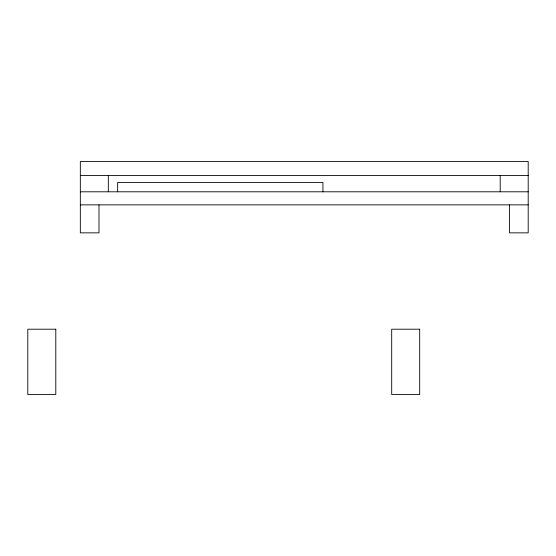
<?xml version="1.0" encoding="UTF-8"?>
<svg xmlns="http://www.w3.org/2000/svg" width="556" height="556" viewBox="0 0 556 556"><rect width="100%" height="100%" fill="white"/><g stroke="black" fill="none" stroke-linecap="round" stroke-linejoin="round"><path stroke-width="0.83" d="M80.328 175.474L528.2 175.474M80.328 191.799L528.2 191.799M80.328 204.865L528.2 204.865M509.539 204.865L509.539 232.853L528.2 232.853L528.2 161.476L80.328 161.476L80.328 232.853L98.989 232.853L98.989 204.865M500.205 175.474L500.205 191.799M322.925 191.799L322.925 182.465L117.65 182.465L117.65 191.799M108.316 175.474L108.316 191.799M55.795 329.208L27.8 329.208L27.8 394.524L55.795 394.524L55.795 329.208M419.69 329.208L391.695 329.208L391.695 394.524L419.69 394.524L419.69 329.208"/></g></svg>
